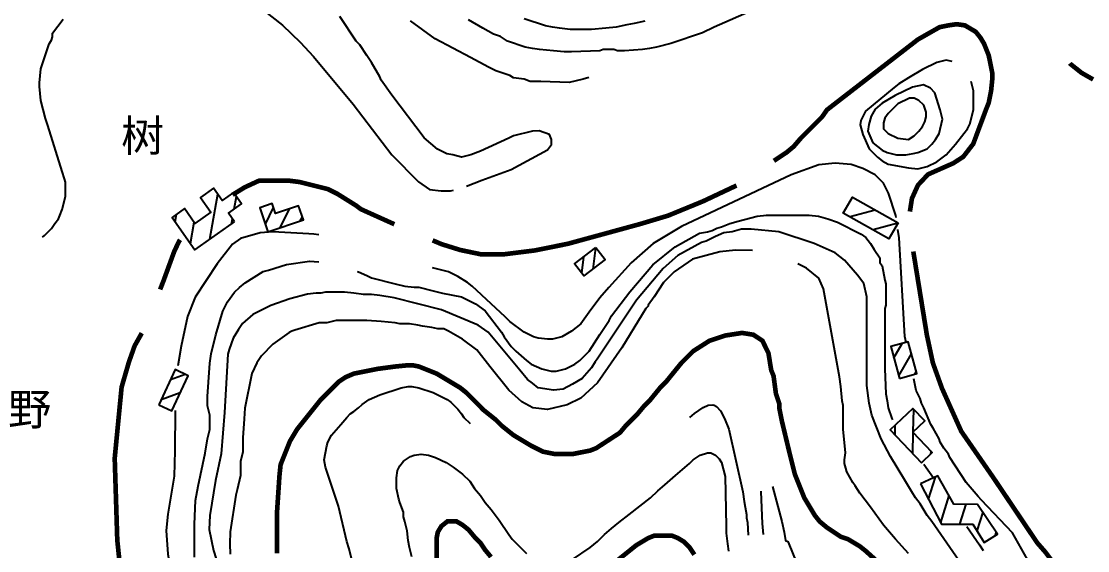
# Model space of a CAD drawing. Extents: x 35515948 to 35520624, y 3302916 to 3308279.
# Drawn here: x 35517992 to 35518565, y 3304911 to 3305196 of the extents above; entities that cross this region are included whole.
import ezdxf

# ---------------------------------------------------------------- set-up
doc = ezdxf.new("R2010")
doc.units = 0
doc.header["$LTSCALE"] = 10000
doc.header["$MEASUREMENT"] = 0
for name, color, linetype in [('2113', 7, 'CONTINUOUS'), ('8111', 34, 'CONTINUOUS'), ('8112', 34, 'CONTINUOUS')]:
    doc.layers.add(name, color=color, linetype=linetype)
doc.styles.add('仿宋体', font='')
doc.styles.get('仿宋体').set_extended_font_data('文鼎CS仿宋体')

msp = doc.modelspace()

# ---------------------------------------------------------------- linework, layer by layer
at = {"layer": '2113', "linetype": 'Continuous', "ltscale": 0.005}
for p, q in [((35518093.49, 3305078.65), (35518097.72, 3305102.79)), ((35518106.49, 3305094.87), (35518107.68, 3305101.66)), ((35518438.54, 3305101.29), (35518438.52, 3305101.28)), ((35518074.82, 3305087.96), (35518075.55, 3305092.12)), ((35518123.24, 3305086.8), (35518127.66, 3305095.68)), ((35518131.23, 3305084.83), (35518136.28, 3305094.99)), ((35518450.86, 3305094.33), (35518437.39, 3305090.59)), ((35518082.94, 3305076.39), (35518084.94, 3305087.75)), ((35518105.07, 3305086.77), (35518105.56, 3305089.56)), ((35518141.99, 3305088.45), (35518143.11, 3305090.69)), ((35518462.99, 3305087.33), (35518449.71, 3305083.63)), ((35518300.55, 3305074.08), (35518299.09, 3305062.65)), ((35518294.12, 3305069.1), (35518293.03, 3305060.61)), ((35518305.56, 3305067.92), (35518305.53, 3305067.63)), ((35518460.79, 3305014.97), (35518465.23, 3305022.75)), ((35518463.44, 3305005.28), (35518470.22, 3305017.16)), ((35518072.35, 3305003.31), (35518080.17, 3305006.15)), ((35518472.16, 3305006.23), (35518472.87, 3305007.47)), ((35518067.35, 3304992.64), (35518077.55, 3304996.33)), ((35518471.36, 3304987.47), (35518471.09, 3304975.11)), ((35518461.42, 3304978.72), (35518461.31, 3304973.66)), ((35518471.09, 3304974.95), (35518470.84, 3304963.71)), ((35518480.62, 3304964.99), (35518480.58, 3304963.33)), ((35518483.04, 3304950.93), (35518479.31, 3304939.2)), ((35518490.4, 3304941.08), (35518485.82, 3304926.64)), ((35518499.39, 3304936.35), (35518496, 3304925.66)), ((35518508.55, 3304932.13), (35518505.39, 3304922.19)), ((35518515.68, 3304921.55), (35518514.97, 3304919.31))]:
    msp.add_line(p, q, dxfattribs=at)
for points in [[(35518106.71, 3305087.92), (35518103.37, 3305092.68), (35518110.48, 3305097.67), (35518106.18, 3305103.79), (35518100.04, 3305099.48), (35518095.41, 3305106.08), (35518088.35, 3305101.13), (35518093.94, 3305093.17), (35518085.36, 3305087.15), (35518079.78, 3305095.09), (35518073.1, 3305090.41), (35518085.36, 3305072.94)], [(35518124.64, 3305082.62), (35518143.67, 3305089.01), (35518141.12, 3305096.62), (35518128.74, 3305092.46), (35518126.94, 3305097.82), (35518120.29, 3305095.58)], [(35518463.05, 3305087.44), (35518458.19, 3305078.84), (35518433.67, 3305092.69), (35518438.53, 3305101.29)], [(35518300.7, 3305074.2), (35518305.69, 3305067.76), (35518294.31, 3305058.96), (35518289.33, 3305065.4)], [(35518463.8, 3305003.95), (35518473.13, 3305006.5), (35518468.45, 3305023.63), (35518459.12, 3305021.08)], [(35518066.01, 3304989.76), (35518072.95, 3304986.51), (35518081.78, 3305005.39), (35518074.84, 3305008.64)], [(35518475.69, 3304958.65), (35518481.43, 3304964.14), (35518471.01, 3304975.03), (35518477.41, 3304981.15), (35518470.98, 3304987.87), (35518458.84, 3304976.25)], [(35518475.08, 3304947.37), (35518486.36, 3304925.61), (35518503.16, 3304925.7), (35518509.39, 3304915.92), (35518516.55, 3304920.27), (35518505.78, 3304936.23), (35518493.01, 3304936.46), (35518484.49, 3304951.58)]]:
    msp.add_lwpolyline(points, close=True, dxfattribs=at)
at = {"layer": '8111', "linetype": 'Continuous', "ltscale": 0.005}
for points, elevation in [([(35518407.55, 3305211.73), (35518364.37, 3305192.52), (35518358.1, 3305189.39), (35518340.96, 3305183.67), (35518333.34, 3305181.77), (35518329.53, 3305181.13), (35518325.72, 3305180.5), (35518316.19, 3305179.86), (35518312.38, 3305179.86), (35518310.48, 3305180.5), (35518304.76, 3305180.5), (35518302.86, 3305179.86), (35518287.62, 3305179.23), (35518283.81, 3305179.23), (35518278.09, 3305179.86), (35518270.47, 3305180.5), (35518266.66, 3305181.13), (35518262.85, 3305181.77), (35518253.33, 3305184.94), (35518249.52, 3305187.48), (35518245.71, 3305188.75), (35518239.99, 3305191.93), (35518232.37, 3305196.37)], 410), ([(35518116.9, 3305205.79), (35518132.46, 3305193.5), (35518141.96, 3305184.52), (35518149.01, 3305176.77), (35518170.32, 3305151.21), (35518191.11, 3305123.94), (35518205.41, 3305109.51), (35518211.37, 3305105.27), (35518217.72, 3305104.61), (35518222.62, 3305104.61), (35518224.26, 3305105.01)], 395), ([(35518003.53, 3305079.84), (35518004.52, 3305080.67), (35518008.33, 3305084.48), (35518010.23, 3305087.02), (35518012.13, 3305089.56), (35518012.77, 3305091.46), (35518014.04, 3305094.64), (35518015.95, 3305101.62), (35518015.95, 3305109.24), (35518015.31, 3305111.15), (35518014.04, 3305114.96), (35518006.42, 3305139.72), (35518005.15, 3305143.53), (35518002.61, 3305153.06), (35518001.98, 3305160.68), (35518001.98, 3305162.58), (35518002.61, 3305170.2), (35518007.05, 3305183.54), (35518008.33, 3305185.44), (35518008.96, 3305187.35), (35518008.96, 3305189.25), (35518014.67, 3305196.87)], 395), ([(35518231.25, 3305107.11), (35518239.44, 3305110.3), (35518255.19, 3305116.13), (35518274.79, 3305126.72), (35518276.91, 3305129.5), (35518276.91, 3305132.28), (35518275.85, 3305134.8), (35518270.28, 3305136.92), (35518266.66, 3305136.68), (35518256.5, 3305134.14), (35518253.96, 3305132.87), (35518238.72, 3305125.89), (35518233.64, 3305123.98), (35518228.56, 3305122.71), (35518223.91, 3305123.88), (35518220.76, 3305124.51), (35518215.72, 3305127.03), (35518208.47, 3305133.01), (35518191.13, 3305156), (35518185.38, 3305163.99), (35518184.75, 3305165.89), (35518180.3, 3305173.51), (35518177.76, 3305177.32), (35518173.95, 3305183.04), (35518172.05, 3305184.94), (35518163.16, 3305198.28)], 395), ([(35518297, 3305165.49), (35518293.97, 3305164.62), (35518286.35, 3305162.72), (35518271.11, 3305163.35), (35518265.39, 3305163.35), (35518262.22, 3305164.62), (35518256.5, 3305165.26), (35518254.6, 3305166.53), (35518246.98, 3305169.07), (35518243.17, 3305170.97), (35518233.35, 3305176.24), (35518214.42, 3305186.18), (35518201.26, 3305195.86)], 405), ([(35518326.99, 3305195.74), (35518321.27, 3305194.47), (35518317.46, 3305193.83), (35518311.75, 3305192.56), (35518306.03, 3305191.93), (35518298.41, 3305191.29), (35518286.98, 3305191.29), (35518281.27, 3305191.93), (35518277.46, 3305192.56), (35518273.65, 3305193.2), (35518262.22, 3305197.01)], 415), ([(35518461.97, 3305090.24), (35518461.79, 3305091.43), (35518458.01, 3305103.4), (35518455.17, 3305108.75), (35518450.76, 3305113.16), (35518444.14, 3305116.63), (35518437.84, 3305118.83), (35518429.33, 3305119.46), (35518420.5, 3305118.52), (35518405.68, 3305113.16), (35518346.74, 3305085.45), (35518331.61, 3305076.31), (35518319.63, 3305065.92), (35518307.65, 3305052.69), (35518302.86, 3305047.15), (35518297.14, 3305039.53), (35518292.7, 3305033.18), (35518287.62, 3305029.37), (35518282.54, 3305026.19), (35518277.46, 3305024.92), (35518274.92, 3305024.92), (35518269.84, 3305025.56), (35518267.3, 3305026.19), (35518262.22, 3305028.73), (35518254.6, 3305034.45), (35518252.06, 3305036.99), (35518244.44, 3305043.97), (35518234.28, 3305053.5), (35518231.74, 3305055.4), (35518226.66, 3305058.58), (35518221.58, 3305061.12), (35518213.08, 3305063.24)], 405), ([(35518172.48, 3305061.36), (35518173.32, 3305061.12), (35518177.76, 3305059.21), (35518180.3, 3305057.94), (35518193, 3305054.77), (35518198.08, 3305053.5), (35518203.16, 3305052.86), (35518205.7, 3305052.86), (35518213.32, 3305050.96), (35518218.4, 3305049.69), (35518228.56, 3305047.78), (35518236.18, 3305043.97), (35518241.26, 3305040.16), (35518250.15, 3305028.73), (35518251.42, 3305026.19), (35518255.23, 3305021.11), (35518257.77, 3305018.57), (35518263.49, 3305013.49), (35518266.03, 3305011.59), (35518271.74, 3305009.05), (35518276.82, 3305007.78), (35518279.36, 3305007.78), (35518284.44, 3305009.05), (35518289.52, 3305011.59), (35518292.06, 3305013.49), (35518297.14, 3305018.57), (35518302.86, 3305027.46), (35518307.94, 3305035.08), (35518309.21, 3305037.62), (35518318.98, 3305050.33), (35518331.29, 3305064.98), (35518343.42, 3305074.59), (35518356.48, 3305081.96), (35518360.64, 3305082.71), (35518363.18, 3305083.34), (35518365.72, 3305084.61), (35518368.26, 3305085.25), (35518372.71, 3305087.15), (35518377.15, 3305088.42), (35518387.31, 3305090.96), (35518392.39, 3305091.6), (35518397.47, 3305091.6), (35518415.25, 3305091.6), (35518420.33, 3305090.96), (35518425.41, 3305089.69), (35518430.49, 3305087.79), (35518443.19, 3305081.44), (35518445.73, 3305079.53), (35518448.27, 3305076.36), (35518450.18, 3305073.18), (35518453.35, 3305068.74), (35518453.35, 3305066.2), (35518454.62, 3305064.29), (35518455.89, 3305056.67), (35518456.53, 3305054.77), (35518456.53, 3305043.34), (35518455.89, 3305041.43), (35518455.89, 3305039.53), (35518455.89, 3305035.72), (35518455.89, 3305031.91), (35518455.89, 3305009.05), (35518456.53, 3304995.71), (35518457.16, 3304991.9), (35518457.8, 3304988.09), (35518459.7, 3304982.38), (35518460.15, 3304981.73)], 410), ([(35518151.97, 3305081.09), (35518149.19, 3305081.44), (35518146.54, 3305081.6), (35518127.28, 3305082.63), (35518120.5, 3305082.17), (35518109.95, 3305078.99), (35518105.5, 3305075.92), (35518097.34, 3305065.53), (35518085.57, 3305047.51), (35518081.33, 3305037.12), (35518077.94, 3305021.22), (35518076.27, 3305010.72)], 405), ([(35518495.69, 3304906.18), (35518481.29, 3304927.13), (35518478.75, 3304930.31), (35518474.94, 3304936.66), (35518472.4, 3304939.83), (35518470.5, 3304943.01), (35518466.69, 3304949.36), (35518459.07, 3304962.06), (35518453.99, 3304971.58), (35518448.91, 3304984.28), (35518447.64, 3304990.63), (35518446.37, 3305000.16), (35518446.35, 3305010.8), (35518446.35, 3305047.65), (35518444.77, 3305054.9), (35518441.3, 3305059.3), (35518434.37, 3305067.49), (35518429.33, 3305071.27), (35518417.98, 3305076.31), (35518399.06, 3305082.61), (35518384.14, 3305083.98), (35518379.06, 3305083.98), (35518373.98, 3305082.71), (35518369.53, 3305082.07), (35518365.09, 3305080.17), (35518360.01, 3305077.63), (35518357.42, 3305076.83), (35518344.82, 3305069.92), (35518336.98, 3305062.93), (35518322.62, 3305045.95), (35518301.4, 3305014.3), (35518300.32, 3305012.86), (35518298.41, 3305009.68), (35518293.33, 3305003.97), (35518288.25, 3305000.79), (35518283.17, 3304998.25), (35518278.09, 3304997.62), (35518269.84, 3304998.89), (35518266.66, 3305001.43), (35518264.12, 3305003.33), (35518259.92, 3305008.44), (35518242.94, 3305028.69), (35518237.53, 3305032.6), (35518217.77, 3305040.8), (35518192.37, 3305047.15), (35518184.75, 3305048.42), (35518180.3, 3305049.05), (35518175.86, 3305049.05), (35518170.78, 3305049.69), (35518165.7, 3305050.32), (35518155.54, 3305050.32), (35518153, 3305049.69), (35518150.46, 3305049.69), (35518145.91, 3305049.12), (35518136.47, 3305046.73), (35518126.21, 3305043.07), (35518116.59, 3305038.29), (35518111.01, 3305033.41), (35518108.74, 3305030.18), (35518105.95, 3305025.56), (35518103.71, 3305019.54), (35518103.16, 3305016.98), (35518101.26, 3304985.61), (35518099.56, 3304963.45), (35518096.49, 3304949.14), (35518093.41, 3304930.27), (35518093.09, 3304922.75), (35518095.32, 3304911.51), (35518099.24, 3304899.22)], 415), ([(35518467.45, 3305023.18), (35518466.77, 3305026.5), (35518463.59, 3305079.46), (35518462.92, 3305083.9)], 405), ([(35518384.84, 3305072.69), (35518375.7, 3305072.82), (35518367.31, 3305071.88), (35518352.75, 3305067.87), (35518342.86, 3305061.12), (35518337.15, 3305055.4), (35518332.07, 3305047.78), (35518328.89, 3305043.34), (35518328.89, 3305042.7), (35518327.62, 3305041.43), (35518325.69, 3305038.29), (35518314.78, 3305020.29), (35518301.62, 3305001.54), (35518292.76, 3304993.33), (35518285.39, 3304989.69), (35518274.75, 3304987.17), (35518266.82, 3304988.19), (35518260.94, 3304991.37), (35518253.96, 3304997.62), (35518243.8, 3305010.32), (35518236.82, 3305019.21), (35518229.2, 3305024.92), (35518221.58, 3305029.37), (35518219.04, 3305030.64), (35518215.86, 3305030.64), (35518212.69, 3305031.27), (35518207.61, 3305031.91), (35518205.07, 3305032.54), (35518200.62, 3305033.18), (35518195.54, 3305033.18), (35518193, 3305033.81), (35518185.38, 3305034.45), (35518177.76, 3305035.08), (35518172.68, 3305035.08), (35518168.24, 3305035.08), (35518163.79, 3305035.08), (35518161.25, 3305035.08), (35518156.17, 3305033.81), (35518152.06, 3305033.82), (35518139, 3305029.9), (35518137.47, 3305029.25), (35518135.95, 3305028.61), (35518127.23, 3305022.33), (35518121.21, 3305016.14), (35518118.68, 3305012.39), (35518115.89, 3305006.63), (35518112.3, 3304987.95), (35518111.83, 3304982.24), (35518111.2, 3304972.08), (35518111.2, 3304964.46), (35518109.92, 3304959.38), (35518109.92, 3304951.76), (35518108.02, 3304944.14), (35518107.44, 3304941.22), (35518104.38, 3304921.53), (35518104.12, 3304915.08), (35518104.38, 3304909.5)], 420), ([(35518085.16, 3304907.95), (35518085.16, 3304925.73), (35518085.8, 3304938.43), (35518087.06, 3304946.05), (35518090.88, 3304963.83), (35518092.15, 3304971.45), (35518093.41, 3304976.53), (35518093.41, 3304984.15), (35518092.15, 3304989.23), (35518092.15, 3304994.31), (35518092.78, 3305001.93), (35518093.41, 3305012.09), (35518094.05, 3305017.17), (35518096.59, 3305027.33), (35518100.4, 3305040.03), (35518102.94, 3305045.11), (35518106.75, 3305050.19), (35518109.29, 3305052.73), (35518112.47, 3305055.27), (35518122.03, 3305061.29), (35518124.91, 3305061.99), (35518134.52, 3305065.17), (35518146.93, 3305066.94), (35518151.97, 3305066.58)], 410), ([(35518468.59, 3304909.99), (35518461.61, 3304917.61), (35518458.43, 3304921.42), (35518455.26, 3304925.23), (35518448.27, 3304934.75), (35518442.56, 3304942.37), (35518440.02, 3304946.18), (35518438.75, 3304948.09), (35518435.57, 3304953.8), (35518434.94, 3304955.71), (35518434.3, 3304958.25), (35518434.3, 3304960.15), (35518434.85, 3304964.03), (35518433.67, 3304976.66), (35518433.67, 3304989.36), (35518433.03, 3304991.9), (35518432.4, 3304999.52), (35518431.53, 3305004.82), (35518423.02, 3305052.06), (35518420.5, 3305057.73), (35518413.88, 3305063.08), (35518409.32, 3305065.43)], 420), ([(35518543.38, 3304886.6), (35518534.29, 3304903.89), (35518524.49, 3304921.1), (35518507.96, 3304938.56), (35518506.06, 3304940.47), (35518502.88, 3304944.28), (35518499.71, 3304948.09), (35518490.82, 3304961.42), (35518490.18, 3304963.33), (35518487.64, 3304966.5), (35518485.74, 3304969.68), (35518485.1, 3304971.58), (35518481.93, 3304977.3), (35518480.66, 3304979.2), (35518476.85, 3304988.09), (35518475.58, 3304990.63), (35518474.94, 3304993.17), (35518472.73, 3304997.5), (35518471.46, 3305003.66)], 405), ([(35518074.73, 3304986.78), (35518074.55, 3304965.04), (35518074.33, 3304951.37), (35518070.94, 3304931.12), (35518069.88, 3304922.22), (35518070.94, 3304909.6), (35518072.32, 3304901.12), (35518080.16, 3304881.52), (35518092.23, 3304858.84)], 405), ([(35518476.9, 3304957.85), (35518482.04, 3304950.54)], 410), ([(35518395.72, 3304945.89), (35518400.61, 3304927.17), (35518401.92, 3304921.42), (35518402.55, 3304916.97), (35518403.82, 3304916.34), (35518404.46, 3304915.07), (35518408.27, 3304905.54)], 430), ([(35518499.97, 3304924.5), (35518506.79, 3304914.58), (35518508.85, 3304911.52)], 410)]:
    msp.add_lwpolyline(points, dxfattribs=dict(at, elevation=elevation))
at = {"layer": '8111', "linetype": 'Continuous', "ltscale": 0.005, "flags": 128}
for points, elevation in [([(35518492.07, 3305174.08), (35518488.91, 3305174.78), (35518483.83, 3305173.51), (35518476.21, 3305169.7), (35518468.59, 3305165.26), (35518463.51, 3305162.08), (35518460.97, 3305160.18), (35518445.67, 3305147.43), (35518443.15, 3305142.48), (35518442.68, 3305140.05), (35518444.17, 3305134.82), (35518447.64, 3305127.16), (35518452.08, 3305122.71), (35518454.62, 3305120.81), (35518457.8, 3305118.9), (35518468.59, 3305117), (35518473.67, 3305116.36), (35518478.75, 3305117.63), (35518483.83, 3305120.17), (35518488.91, 3305123.98), (35518493.99, 3305129.7), (35518498.44, 3305135.41), (35518500.34, 3305137.95), (35518501.61, 3305140.49), (35518503.52, 3305148.11), (35518503.52, 3305158.27), (35518502.27, 3305163.26)], 405), ([(35518172.05, 3304897.29), (35518168.24, 3304912.53), (35518166.97, 3304916.34), (35518162.52, 3304935.39), (35518155.54, 3304956.34), (35518154.9, 3304960.15), (35518156.17, 3304967.77), (35518156.81, 3304969.68), (35518158.71, 3304973.49), (35518163.79, 3304979.2), (35518166.97, 3304983.01), (35518168.87, 3304984.92), (35518170.78, 3304986.19), (35518173.32, 3304988.09), (35518175.22, 3304990), (35518179.03, 3304992.54), (35518184.75, 3304995.08), (35518196.18, 3304998.89), (35518199.99, 3304999.52), (35518201.89, 3304999.52), (35518205.7, 3304998.89), (35518213.32, 3304996.35), (35518220.94, 3304992.54), (35518222.85, 3304991.27), (35518226.66, 3304987.46), (35518228.56, 3304984.92), (35518229.83, 3304983.01), (35518233.26, 3304979.65)], 430), ([(35518351.3, 3304982.99), (35518353.76, 3304985.1), (35518358.43, 3304988.28), (35518361.14, 3304989.49), (35518363.66, 3304989.77), (35518364.32, 3304989.49), (35518365.62, 3304988.84), (35518367.77, 3304986.6), (35518369.83, 3304982.39), (35518372.26, 3304976.69), (35518379.69, 3304943.01), (35518380.33, 3304937.93), (35518380.96, 3304934.75), (35518381.6, 3304930.94), (35518381.6, 3304929.04), (35518382.16, 3304926.54), (35518382.57, 3304919.71)], 440), ([(35518201.89, 3304908.08), (35518200.62, 3304913.16), (35518199.99, 3304916.97), (35518199.35, 3304922.05), (35518198.08, 3304927.13), (35518197.45, 3304929.67), (35518197.45, 3304932.21), (35518195.54, 3304937.29), (35518194.91, 3304939.2), (35518193.64, 3304944.91), (35518193.64, 3304950.63), (35518194.27, 3304954.44), (35518195.54, 3304956.98), (35518197.45, 3304959.52), (35518201.26, 3304962.06), (35518203.16, 3304962.69), (35518206.97, 3304963.33), (35518210.78, 3304962.69), (35518214.59, 3304961.42), (35518220.31, 3304958.88), (35518224.12, 3304956.34), (35518229.2, 3304952.53), (35518233.01, 3304948.72), (35518235.55, 3304944.91), (35518238.72, 3304941.1), (35518241.26, 3304937.29), (35518244.44, 3304933.48), (35518248.88, 3304927.77), (35518253.96, 3304920.15), (35518255.87, 3304917.61), (35518263.49, 3304909.99)], 445), ([(35518288.25, 3304906.81), (35518297.78, 3304913.16), (35518301.59, 3304916.34), (35518305.4, 3304920.15), (35518309.21, 3304923.32), (35518313.02, 3304926.5), (35518318.73, 3304930.94), (35518324.45, 3304935.39), (35518330.16, 3304939.83), (35518333.97, 3304943.64), (35518337.78, 3304946.82), (35518343.5, 3304951.9), (35518347.31, 3304955.07), (35518351.12, 3304958.25), (35518353.02, 3304960.15), (35518356.83, 3304962.69), (35518360.64, 3304963.96), (35518362.55, 3304963.96), (35518365.09, 3304962.69), (35518366.99, 3304960.79), (35518368.26, 3304958.88), (35518370.17, 3304951.26), (35518370.8, 3304924.59), (35518370.8, 3304920.78), (35518371.44, 3304915.07), (35518372.07, 3304911.26)], 445), ([(35518389.29, 3304943.35), (35518389.33, 3304943.04), (35518390.07, 3304925.96), (35518390.57, 3304920.1)], 435)]:
    msp.add_lwpolyline(points, dxfattribs=dict(at, elevation=elevation))
for points, elevation in [([(35518449.54, 3305130.33), (35518454.62, 3305126.52), (35518457.16, 3305125.25), (35518462.24, 3305123.98), (35518467.32, 3305123.98), (35518471.13, 3305124.62), (35518473.67, 3305125.25), (35518478.75, 3305127.16), (35518481.29, 3305129.7), (35518483.2, 3305132.24), (35518485.1, 3305135.41), (35518487.01, 3305143.03), (35518485.74, 3305148.11), (35518482.75, 3305157.33), (35518480.51, 3305159.76), (35518476.77, 3305161.53), (35518470.89, 3305160.32), (35518461.45, 3305155.84), (35518454.54, 3305151.63), (35518450.81, 3305148.46), (35518448.66, 3305144.72), (35518447.35, 3305140.24), (35518446.88, 3305136.6)], 410), ([(35518468.59, 3305132.24), (35518471.77, 3305134.14), (35518474.31, 3305136.68), (35518476.21, 3305139.22), (35518477.48, 3305141.76), (35518478.12, 3305144.3), (35518478.12, 3305146.84), (35518476.85, 3305150.65), (35518474.31, 3305153.19), (35518471.77, 3305154.46), (35518469.23, 3305154.46), (35518462.88, 3305151.29), (35518457.8, 3305146.21), (35518455.89, 3305143.67), (35518455.26, 3305141.13), (35518455.26, 3305137.95), (35518457.8, 3305135.41), (35518462.88, 3305132.87)], 415)]:
    msp.add_lwpolyline(points, close=True, dxfattribs=dict(at, elevation=elevation))
at = {"layer": '8112', "linetype": 'Continuous', "ltscale": 0.005, "const_width": 2.5}
for points, elevation in [([(35518469.44, 3305093.52), (35518470.53, 3305100.55), (35518473.76, 3305107.7), (35518479.19, 3305113.48), (35518492.75, 3305119.46), (35518498.1, 3305122.93), (35518503.46, 3305129.86), (35518507.56, 3305140.88), (35518510.5, 3305148.75), (35518511.77, 3305151.92), (35518513.04, 3305158.27), (35518513.68, 3305164.62), (35518513.68, 3305167.8), (35518511.77, 3305177.32), (35518509.23, 3305183.67), (35518507.33, 3305186.85), (35518504.79, 3305190.02), (35518498.97, 3305193.46), (35518494.55, 3305194.09), (35518490.14, 3305193.46), (35518485.41, 3305192.52), (35518473.75, 3305185.9), (35518424.89, 3305148.11), (35518422.24, 3305144.3), (35518410.81, 3305132.87), (35518407, 3305128.43), (35518403.19, 3305125.25), (35518396.37, 3305120.74)], 400), ([(35518555.37, 3305173.13), (35518555.64, 3305172.75), (35518561.66, 3305167.96), (35518567.84, 3305164.43)], 400), ([(35518192.54, 3305086.73), (35518191.08, 3305087.35), (35518174.59, 3305094.77), (35518172.05, 3305096.68), (35518166.97, 3305099.85), (35518161.89, 3305103.03), (35518156.81, 3305105.57), (35518141.57, 3305109.38), (35518136.49, 3305110.01), (35518124.17, 3305110.01), (35518119.81, 3305110.06), (35518112.23, 3305106.57), (35518105.62, 3305102.52)], 400), ([(35518077.43, 3305078.34), (35518076.88, 3305077.51), (35518074.33, 3305072.21), (35518068.4, 3305055.99), (35518066.71, 3305051.68)], 400), ([(35518558.93, 3304873.46), (35518555.2, 3304886.65), (35518552.41, 3304891.57), (35518551.78, 3304894.11), (35518548.6, 3304901.1), (35518546.06, 3304905.54), (35518542.25, 3304910.62), (35518537.81, 3304915.7), (35518514.31, 3304950.57), (35518497.04, 3304975.5), (35518486.66, 3304998.61), (35518481.78, 3305012.22), (35518478.55, 3305027.21), (35518471.26, 3305072.08)], 400), ([(35518056.86, 3305028.25), (35518053.03, 3305021.44), (35518049.95, 3305012.74), (35518046.03, 3304999.28), (35518042.32, 3304961.12), (35518043.7, 3304917.13), (35518046.42, 3304890.8), (35518047.7, 3304884.45), (35518052.14, 3304871.75), (35518055.31, 3304862.23), (35518057.85, 3304855.88), (35518060.4, 3304840), (35518060.4, 3304833.65), (35518060.4, 3304828.57), (35518059.76, 3304825.4), (35518059.76, 3304822.22), (35518058.33, 3304816.96), (35518048.26, 3304776.04), (35518042.96, 3304760.89), (35518042.62, 3304757.33)], 400), ([(35518452.08, 3304905.54), (35518445.73, 3304911.26), (35518442.56, 3304913.8), (35518436.21, 3304917.61), (35518432.4, 3304918.88), (35518424.78, 3304923.96), (35518420.97, 3304927.13), (35518418.43, 3304930.31), (35518412.71, 3304939.83), (35518407.63, 3304952.53), (35518404.46, 3304965.23), (35518400.65, 3304981.11), (35518399.38, 3304987.46), (35518399.38, 3304990), (35518397.47, 3304995.71), (35518396.2, 3305005.24), (35518394.93, 3305008.41), (35518393.45, 3305017.54), (35518390.22, 3305024.16), (35518385.34, 3305027.39), (35518379.32, 3305028.35), (35518370.16, 3305026.95), (35518361.79, 3305024.16), (35518353.02, 3305018.57), (35518346.67, 3305012.22), (35518338.42, 3305002.06), (35518335.24, 3304998.89), (35518329.53, 3304991.9), (35518326.35, 3304988.73), (35518323.18, 3304984.92), (35518316.83, 3304978.57), (35518313.65, 3304974.76), (35518300.95, 3304966.5), (35518297.78, 3304965.23), (35518288.25, 3304963.33), (35518278.73, 3304963.33), (35518272.38, 3304964.6), (35518266.03, 3304967.77), (35518256.5, 3304973.49), (35518250.15, 3304978.57), (35518246.98, 3304981.74), (35518240.63, 3304986.82), (35518231.1, 3304996.35), (35518227.93, 3304998.89), (35518221.58, 3305002.7), (35518215.23, 3305006.51), (35518208.88, 3305009.05), (35518205.7, 3305010.32), (35518202.53, 3305010.95), (35518199.35, 3305010.95), (35518193, 3305010.32), (35518183.48, 3305009.05), (35518170.78, 3305006.51), (35518166.33, 3305004.6), (35518162.52, 3305002.06), (35518153, 3304992.54), (35518147.92, 3304986.19), (35518140.3, 3304976.66), (35518136.49, 3304970.31), (35518131.41, 3304957.61), (35518130.77, 3304951.26), (35518130.14, 3304941.74), (35518129.5, 3304932.21), (35518129.5, 3304909.99)], 425)]:
    msp.add_lwpolyline(points, dxfattribs=dict(at, elevation=elevation))
at = {"layer": '8112', "linetype": 'Continuous', "ltscale": 0.005, "const_width": 2.5, "flags": 128}
for points, elevation in [([(35518376.3, 3305107.49), (35518358.35, 3305099.04), (35518339.63, 3305091.35), (35518324.25, 3305086.74), (35518285.78, 3305076.23), (35518268.09, 3305072.65), (35518251.67, 3305070.6), (35518238.85, 3305070.6), (35518227.96, 3305072.87), (35518217.87, 3305076.01), (35518213.08, 3305078.04)], 400), ([(35518244.44, 3304908.08), (35518241.26, 3304911.89), (35518238.72, 3304915.7), (35518235.55, 3304918.88), (35518232.37, 3304922.69), (35518229.2, 3304925.23), (35518226.02, 3304927.13), (35518220.94, 3304927.13), (35518217.77, 3304924.59), (35518215.86, 3304921.42), (35518215.23, 3304918.24), (35518215.23, 3304905.54)], 450), ([(35518353.66, 3304909.35), (35518351.12, 3304913.16), (35518347.94, 3304916.34), (35518344.77, 3304918.24), (35518341.59, 3304919.51), (35518332.07, 3304919.51), (35518328.89, 3304918.24), (35518322.54, 3304914.43), (35518297.14, 3304894.11)], 450)]:
    msp.add_lwpolyline(points, dxfattribs=dict(at, elevation=elevation))

# ---------------------------------------------------------------- texts
at = {"layer": '2113', "linetype": 'Continuous', "ltscale": 0.005, "style": '仿宋体'}
for s, p in [('树', (35518045.73, 3305125.68, 3306519.62)), ('野', (35517985.04, 3304978.82, 3306519.62))]:
    msp.add_text(s, height=17, dxfattribs=at).set_placement(p)

doc.saveas('drawing.dxf')
